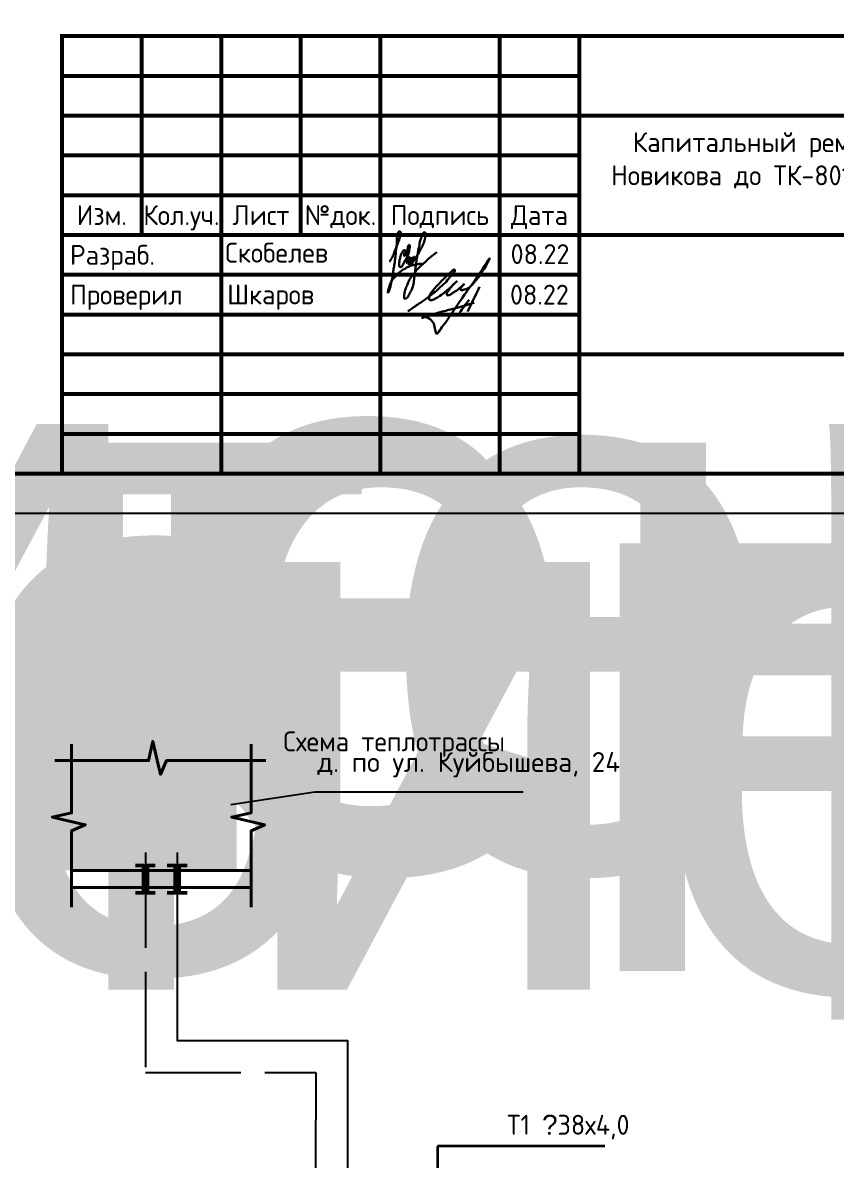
# Model space of a CAD drawing. Header units: metres. Extents: x 1981 to 7362, y 1229 to 3678.
# Drawn here: x 3873.5 to 3975.7, y 1901.3 to 2044.3 of the extents above; entities that cross this region are included whole.
import ezdxf
from ezdxf.enums import TextEntityAlignment as Align

# ---------------------------------------------------------------- set-up
doc = ezdxf.new("R2018")
doc.units = ezdxf.units.M
doc.linetypes.add('ACAD_ISO02W100', pattern=[15, 12, -3])
for name, color, linetype, lineweight in [('3 Оъекты сущ.', 7, 'Continuous', 30), ('M-EQPM', 50, 'Continuous', 18), ('Объекты проект.', 1, 'Continuous', 80), ('Основной', 255, 'Continuous', 50), ('Размер 3.5', 250, 'Continuous', 35)]:
    doc.layers.add(name, color=color, linetype=linetype, lineweight=lineweight)
doc.layers.add('Форматы', color=7, linetype='Continuous')
doc.styles.add('-ISOCPEUR-', font='isocpeur.ttf')
doc.styles.add('GOST', font='GOST.shx', dxfattribs={"oblique": 15})
doc.styles.add('GOST-2.304_Type-B', font='GOST Common.ttf')
doc.styles.get("Standard").update_dxf_attribs({"font": 'GOST Common.ttf'})

# ---------------------------------------------------------------- blocks, each defined once
blk = doc.blocks.new('*U143')
blk.add_lwpolyline([(0, 0), (420, 0), (420, -297), (0, -297)], close=True)
at = {"const_width": 0.5}
blk.add_lwpolyline([(20, -5), (415, -5), (415, -292), (20, -292)], close=True, dxfattribs=at)
for points in [[(230, -292), (230, -237), (415, -237)], [(240, -237), (240, -262)], [(250, -237), (250, -292)], [(260, -237), (260, -262)], [(270, -237), (270, -292)], [(285, -237), (285, -292)], [(295, -237), (295, -292)], [(230, -242), (295, -242)], [(230, -247), (295, -247)], [(295, -247), (415, -247)], [(230, -252), (295, -252)], [(230, -257), (295, -257)], [(230, -262), (415, -262)], [(230, -267), (295, -267)], [(230, -272), (295, -272)], [(230, -277), (295, -277)], [(295, -277), (415, -277)], [(230, -282), (295, -282)], [(230, -287), (295, -287)]]:
    blk.add_lwpolyline(points, dxfattribs=at)
at = {"style": 'GOST-2.304_Type-B'}
for s, p in [('Изм.', (235, -259.5)), ('Кол.уч.', (245, -259.5)), ('Лист', (255, -259.5)), ('№док.', (265, -259.5)), ('Подпись', (277.5, -259.5)), ('Дата', (290, -259.5))]:
    blk.add_text(s, height=2.5, dxfattribs=at).set_placement(p, align=Align.MIDDLE_CENTER)
for s, p in [('Разраб.', (231, -264.5)), ('Проверил', (231, -269.5))]:
    blk.add_text(s, height=2.5, dxfattribs=at).set_placement(p, align=Align.MIDDLE_LEFT)
at = {"insert": (355, -254.5), "char_height": 2.5, "width": 120, "attachment_point": 5, "style": 'GOST'}
blk.add_mtext('{\\fGOST Common|b0|i0|c204|p34;\\Q0;Капитальный ремонт тепловых сетей от т. А возле ТК-8015 по ул. Б. Новикова до ТК-8013  ул. Куйбышева, д. 24 в ГО г. Рыбинск Ярославской области}', dxfattribs=at)
at = {"style": 'GOST-2.304_Type-B'}
blk.add_attdef('РАЗРАБОТАЛ', text='', height=2.5, dxfattribs=at).set_placement((250.5, -264.22), align=Align.MIDDLE_LEFT)
at = {"style": 'GOST-2.304_Type-B', "flags": 8}
for tag, height, p in [('ДАТА', 2.5, (290.07, -264.4)), ('ЛИСТ', 3, (386.39, -271.92)), ('ЛИСТОВ', 3, (403.89, -271.92)), ('ФОРМАТ', 3, (380.97, -294.75))]:
    blk.add_attdef(tag, text='', height=height, dxfattribs=at).set_placement(p, align=Align.MIDDLE_CENTER)
at = {"style": 'GOST-2.304_Type-B'}
blk.add_attdef('ПРОВЕРИЛ', (250.75, -270.73), '', height=2.5, dxfattribs=at)
at = {"lineweight": 30, "flags": 104}
for tag, p in [('ТЕПЛОВЫЕ_СЕТИ', (330, -269.5)), ('ИМЯ_ЧЕРТЕЖА', (330, -284.5))]:
    blk.add_attdef(tag, text='', height=3, dxfattribs=at).set_placement(p, align=Align.MIDDLE_CENTER)
blk = doc.blocks.new('*U142')
at = {"style": 'GOST-2.304_Type-B'}
blk.add_attdef('РАЗРАБОТАЛ', text='', height=2.5, dxfattribs=at).set_placement((40.5, -264.22), align=Align.MIDDLE_LEFT)
at = {"style": 'GOST-2.304_Type-B', "flags": 8}
for tag, height, p in [('ДАТА', 2.5, (80.07, -264.4)), ('ЛИСТ', 3, (176.39, -271.92)), ('ЛИСТОВ', 3, (193.89, -271.92)), ('ФОРМАТ', 3, (170.97, -294.75))]:
    blk.add_attdef(tag, text='', height=height, dxfattribs=at).set_placement(p, align=Align.MIDDLE_CENTER)
at = {"style": 'GOST-2.304_Type-B'}
blk.add_attdef('ПРОВЕРИЛ', (40.75, -270.73), '', height=2.5, dxfattribs=at)
at = {"lineweight": 30, "flags": 104}
for tag, p in [('ТЕПЛОВЫЕ_СЕТИ', (120, -269.5)), ('ИМЯ_ЧЕРТЕЖА', (120, -284.5))]:
    blk.add_attdef(tag, text='', height=3, dxfattribs=at).set_placement(p, align=Align.MIDDLE_CENTER)
blk = doc.blocks.new('Skobelev')
at = {"color": 177, "lineweight": 30, "true_color": 0x293189}
for points in [[(-1.68, -0.45), (-1.4, 0.04), (-1.22, 0.44), (-1.09, 0.78), (-1, 1.03), (-0.84, 1.44), (-0.74, 1.72), (-0.66, 2.01), (-0.6, 2.25), (-0.63, 2.46), (-0.71, 2.49), (-0.8, 2.44), (-0.87, 2.29), (-0.92, 2.05), (-0.97, 1.72), (-0.98, 1.38), (-1, 1.03), (-1.06, 0.66), (-1.08, 0.32), (-1.14, -0.18), (-1.22, -0.78), (-1.3, -1.21), (-1.35, -1.71), (-1.46, -2.17), (-1.52, -2.5), (-1.59, -2.81), (-1.65, -3.01), (-1.72, -3.2), (-1.78, -3.36), (-1.81, -3.4), (-1.83, -3.37), (-1.82, -3.24), (-1.79, -3.08), (-1.71, -2.85), (-1.66, -2.67), (-1.56, -2.43), (-1.36, -2.11), (-1.14, -1.87), (-0.64, -1.39), (-0.06, -1.01), (0.2, -0.88), (0.45, -0.79), (0.8, -0.7), (1.15, -0.64), (1.5, -0.65)], [(-0.21, 0.42), (-0.23, 0.43), (-0.26, 0.38), (-0.27, 0.3), (-0.27, 0.19), (-0.26, 0.12), (-0.2, 0.17), (-0.17, 0.3), (-0.15, 0.42), (-0.16, 0.56), (-0.21, 0.69), (-0.34, 0.65), (-0.44, 0.53), (-0.55, 0.31), (-0.63, 0.09), (-0.66, -0.09), (-0.71, -0.29), (-0.74, -0.51), (-0.76, -0.67), (-0.75, -0.82), (-0.67, -0.93), (-0.57, -0.93), (-0.43, -0.79), (-0.32, -0.59), (-0.21, -0.35), (-0.02, -0.02), (0.06, 0.12), (0.11, 0.23), (0.19, 0.45), (0.2, 0.67), (0.23, 0.85), (0.29, 1.09), (0.2, 1.19), (0.17, 1.17), (0.11, 1.08), (0.08, 0.9), (0.05, 0.69), (0.04, 0.41), (0.01, -0.02), (0.01, -0.21), (0, -0.33), (-0.02, -0.56), (0.01, -0.45), (0.06, -0.41), (0.17, -0.34), (0.24, -0.24), (0.29, -0.12), (0.28, -0.02), (0.21, 0), (0.17, -0.14), (0.14, -0.26), (0.12, -0.4), (0.1, -0.5), (0.12, -0.6), (0.17, -0.68), (0.27, -0.69), (0.34, -0.56), (0.41, -0.42), (0.47, -0.3), (0.5, -0.17), (0.47, -0.07), (0.43, -0.07), (0.39, -0.1), (0.35, -0.2), (0.32, -0.32), (0.3, -0.46), (0.3, -0.55), (0.31, -0.64), (0.36, -0.67), (0.42, -0.65), (0.47, -0.6), (0.51, -0.51), (0.56, -0.41), (0.59, -0.31), (0.63, -0.2), (0.67, -0.11), (0.71, -0.01), (0.69, 0.04), (0.63, 0.03), (0.59, -0.04), (0.55, -0.13), (0.53, -0.2), (0.5, -0.3), (0.47, -0.4), (0.48, -0.47), (0.49, -0.54), (0.54, -0.55), (0.57, -0.48), (0.66, -0.35), (0.74, -0.17), (0.91, 0.06), (1.03, 0.25), (1.16, 0.48), (1.26, 0.66), (1.37, 0.87), (1.48, 1.07), (1.58, 1.31), (1.69, 1.6), (1.74, 1.88), (1.77, 2.12), (1.74, 2.38), (1.68, 2.4), (1.55, 2.32), (1.46, 2.17), (1.39, 1.94), (1.28, 1.6), (1.22, 1.32), (1.18, 1.03), (1.07, 0.58), (1.04, 0.34), (0.95, -0.07), (0.92, -0.36), (0.82, -0.98), (0.78, -1.51), (0.68, -2.13), (0.63, -2.56), (0.55, -2.82), (0.43, -3.16), (0.2, -3.59), (-0.03, -3.94), (-0.24, -3.97), (-0.27, -3.76), (-0.24, -3.49), (-0.14, -3.06), (0.06, -2.58), (0.34, -2), (0.65, -1.6), (1.06, -1.1), (1.63, -0.57), (2.11, -0.11), (2.86, 0.49)]]:
    blk.add_spline(points, degree=3, dxfattribs=at)
blk = doc.blocks.new('подпись')
at = {"lineweight": 30}
for points in [[(-0.82, -1.23), (-0.21, -0.8), (0.43, -0.36), (0.86, -0.08), (1.32, 0.25), (2, 0.77), (2.8, 1.4), (3.27, 1.83), (3.84, 2.36), (4.46, 3.07), (5.01, 3.73), (5.08, 3.95), (5.01, 4.03), (4.91, 4), (4.76, 3.88), (4.33, 3.49), (3.4, 2.58), (2.34, 1.43), (1.83, 0.48), (1.87, 0.23), (1.99, 0.16), (2.17, 0.16), (2.41, 0.25), (3.02, 0.6), (3.71, 1.09), (4.34, 1.62), (5.32, 2.55), (4.75, 1.98), (4.27, 1.36), (4.08, 1.05), (4.07, 0.85), (4.11, 0.78), (4.25, 0.78), (4.42, 0.84), (4.78, 1.05), (5.16, 1.3), (5.47, 1.51), (5.72, 1.73), (6.05, 1.99), (6.23, 2.18), (5.94, 1.88), (5.8, 1.63), (5.8, 1.5), (5.89, 1.44), (6.13, 1.46), (6.57, 1.6), (6.9, 1.79), (7.5, 2.39), (8.04, 3.08), (8.61, 3.92), (9.15, 4.76), (9.43, 5.33), (8, 3.26), (6.29, 0.88), (3.58, -3.07), (3.05, -3.8), (2.85, -4.05), (2.49, -2.98), (2.12, -2.39), (1.3, -1.96), (1.02, -2.03), (2.91, -1.44), (4.7, -0.96), (7.51, -0.15)], [(8.19, 1.85), (6.68, -1.27)], [(6.86, 0.23), (5.67, -1.43)]]:
    blk.add_spline(points, degree=3, dxfattribs=at)
blk = doc.blocks.new('Подпись Леха')
at = {"color": 18, "true_color": 0x000000}
blk.add_blockref('подпись', (2.7, 0.11), dxfattribs=at)
blk = doc.blocks.new('Подписи')
blk.add_blockref('Подпись Леха', (2009.44, 1828.93))
at = {"layer": 'M-EQPM', "lineweight": 50, "xscale": 1.307815025212856, "yscale": 1.307815025212856, "zscale": 1.307815025212856}
blk.add_blockref('Skobelev', (2011.19, 1834.6), dxfattribs=at)

msp = doc.modelspace()

# ---------------------------------------------------------------- linework, layer by layer
at = {"color": 5, "linetype": 'ACAD_ISO02W100', "lineweight": 25}
msp.add_lwpolyline([(3888.893, 1939.988), (3888.893, 1912.34), (3910.3, 1912.34), (3910.274, 1875.365)], dxfattribs=at)
at = {"color": 7, "lineweight": 50, "ltscale": 0.5}
for points in [[(3887.653, 1938.349), (3888.643, 1938.349), (3888.643, 1934.908), (3887.653, 1934.908)], [(3890.134, 1938.349), (3889.143, 1938.349), (3889.143, 1934.908), (3890.134, 1934.908)], [(3891.653, 1938.349), (3892.643, 1938.349), (3892.643, 1934.908), (3891.653, 1934.908)], [(3894.134, 1938.349), (3893.143, 1938.349), (3893.143, 1934.908), (3894.134, 1934.908)]]:
    msp.add_lwpolyline(points, dxfattribs=at)
at = {"layer": '3 Оъекты сущ.', "lineweight": 40, "ltscale": 50}
for points in [[(3879.609, 1933.103), (3879.609, 1942.689), (3881.34, 1943.469), (3877.191, 1944.434), (3879.609, 1944.947), (3879.609, 1953.599)], [(3904.02, 1951.535), (3891.558, 1951.535), (3890.778, 1949.804), (3889.813, 1953.952), (3889.3, 1951.535), (3877.512, 1951.535)], [(3902.177, 1933.103), (3902.177, 1942.689), (3903.908, 1943.469), (3899.76, 1944.434), (3902.177, 1944.947), (3902.177, 1953.599)], [(3902.177, 1937.699), (3879.609, 1937.699)], [(3902.177, 1935.599), (3879.609, 1935.599)]]:
    msp.add_lwpolyline(points, dxfattribs=at)
at = {"layer": 'Объекты проект.', "color": 1, "lineweight": 25}
msp.add_lwpolyline([(3892.893, 1939.988), (3892.893, 1916.34), (3914.3, 1916.34), (3914.276, 1875.366)], dxfattribs=at)
at = {"layer": 'Основной', "lineweight": 25}
msp.add_lwpolyline([(3936.376, 1947.58), (3910.213, 1947.58), (3899.619, 1945.96)], dxfattribs=at)
at = {"layer": 'Размер 3.5'}
for p, q in [((3946.644, 1903.082), (3925.605, 1903.082)), ((3925.605, 1903.082), (3925.605, 1882.124))]:
    msp.add_line(p, q, dxfattribs=at)

# ---------------------------------------------------------------- block references
msp.add_blockref('Подписи', (1910.581, 180.191))
at = {"layer": 'Форматы'}
ref = msp.add_blockref('*U142', (2943.994, 2279.592), dxfattribs=at)
lines = msp.add_mtext('Общие указания по пожарной безопасности и защите окружающей среды', dxfattribs={"layer": '0', "insert": (3063.994, 1995.092), "char_height": 70, "attachment_point": 1})
ref.add_attrib('ИМЯ_ЧЕРТЕЖА', '', (3063.994, 1995.092), dxfattribs={"flags": 104}).embed_mtext(lines)
lines = msp.add_mtext('Тепломеханические решения тепловых сетей', dxfattribs={"layer": '0', "insert": (3063.994, 2010.092), "char_height": 70, "attachment_point": 1})
ref.add_attrib('ТЕПЛОВЫЕ_СЕТИ', '', (3063.994, 2010.092), dxfattribs={"flags": 104}).embed_mtext(lines)
ref = msp.add_blockref('*U143', (3648.421, 2279.592), dxfattribs=at)
ref.add_attrib('ДАТА', '08.22', dxfattribs={"layer": '0', "height": 2.5, "style": 'GOST-2.304_Type-B'}).set_placement((3938.496, 2015.191), align=Align.MIDDLE_CENTER)
ref.add_attrib('РАЗРАБОТАЛ', 'Скобелев', dxfattribs={"layer": '0', "height": 2.5, "style": 'GOST-2.304_Type-B'}).set_placement((3898.922, 2015.368), align=Align.MIDDLE_LEFT)
ref.add_attrib('ПРОВЕРИЛ', 'Шкаров', (3899.17, 2008.863), dxfattribs={"layer": '0', "height": 2.5, "style": 'GOST-2.304_Type-B'})
ref = msp.add_blockref('*U143', (2228.058, 2277.24), dxfattribs=at)
lines = msp.add_mtext('Тепломеханические решения тепловых сетей', dxfattribs={"layer": '0', "insert": (2558.058, 2007.74), "char_height": 70, "attachment_point": 1})
ref.add_attrib('ТЕПЛОВЫЕ_СЕТИ', '', (2558.058, 2007.74), dxfattribs={"flags": 104}).embed_mtext(lines)
ref = msp.add_blockref('*U142', (2688.556, 2277.24), dxfattribs=at)
lines = msp.add_mtext('Общие данные (Окончание)', dxfattribs={"layer": '0', "insert": (2808.556, 1992.74), "char_height": 70, "attachment_point": 1})
ref.add_attrib('ИМЯ_ЧЕРТЕЖА', '', (2808.556, 1992.74), dxfattribs={"flags": 104}).embed_mtext(lines)
lines = msp.add_mtext('Тепломеханические решения тепловых сетей', dxfattribs={"layer": '0', "insert": (2808.556, 2007.74), "char_height": 70, "attachment_point": 1})
ref.add_attrib('ТЕПЛОВЫЕ_СЕТИ', '', (2808.556, 2007.74), dxfattribs={"flags": 104}).embed_mtext(lines)

# ---------------------------------------------------------------- texts
at = {"insert": (3934.356, 1907.01), "char_height": 2.5, "attachment_point": 1}
msp.add_mtext_dynamic_manual_height_columns('Т1 {\\fArial|b0|i0|c0|p34;\x9d}38х4,0', width=23.76088, gutter_width=12.5, heights=[0], dxfattribs=at)
at = {"layer": 'Основной', "insert": (3938.421, 2010.092), "char_height": 2.5, "attachment_point": 5}
msp.add_mtext_dynamic_manual_height_columns('08.22', width=10, gutter_width=12.5, heights=[0], dxfattribs=at)
at = {"layer": 'Основной', "lineweight": 25, "insert": (3920.167, 1963.534), "char_height": 2.5, "attachment_point": 2}
msp.add_mtext_dynamic_manual_height_columns('\\P\\PСхема теплотрассы', width=395, gutter_width=12.5, heights=[0], dxfattribs=at)
at = {"layer": 'Основной', "lineweight": 25, "insert": (3910.513, 1952.604), "char_height": 2.5, "attachment_point": 1, "style": '-ISOCPEUR-'}
msp.add_mtext_dynamic_manual_height_columns('д. по ул. Куйбышева, 24', width=41.37011, gutter_width=17.5, heights=[0], dxfattribs=at)

doc.saveas('drawing.dxf')
